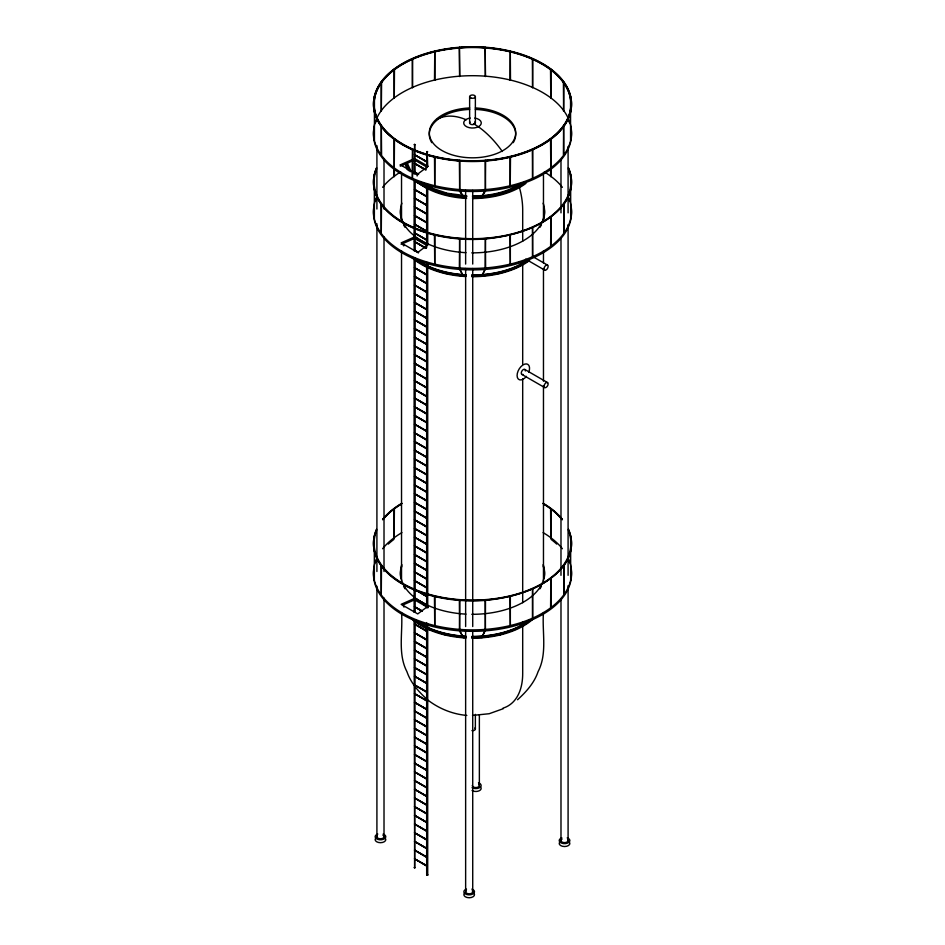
<?xml version="1.0" encoding="UTF-8"?>
<svg xmlns="http://www.w3.org/2000/svg" width="945" height="945" viewBox="0 0 945 945"><rect width="100%" height="100%" fill="white"/><g stroke="black" fill="none" stroke-linecap="round" stroke-linejoin="round"><path stroke-width="1.42" d="M414.111 174.057L414.642 144.231L415.174 174.057M415.15 144.62L414.123 144.62M426.656 168.021L427.187 151.472L427.719 166.544M427.707 151.861L426.679 151.861M415.174 619.755L414.642 868.006L414.111 619.755M426.679 875.023L427.719 874.94L426.679 875.023L426.656 622.578M427.707 875.023L427.719 624.054M432.007 190.087L432.444 188.315L422.722 182.704M381.095 82.109L381.319 111.25L381.591 82.144M393.994 69.304L394.254 98.374L394.478 69.268M412.244 58.826L412.469 87.861L412.681 58.755M374.433 140.321L374.444 96.544M381.095 154.685L381.319 125.579L381.579 154.756M374.326 174.825L374.374 218.626M393.994 138.655L394.254 167.726L394.478 138.62M434.972 51.361L434.901 51.42A98.434 56.83 0 0 1 570.083 111.345L570.118 111.274A98.434 56.83 0 0 1 412.575 149.015L412.41 178.239L412.587 149.003A98.434 56.83 0 0 1 434.83 51.432L434.511 51.361M434.499 80.254L434.771 51.16L434.972 80.337M381 204.096L381.284 233.226L381.496 204.132M394.372 176.609L394.396 169.285M434.499 156.539L434.712 185.669L434.995 156.575M459.376 160.378L459.66 189.52L459.872 160.426M434.452 234.951L434.735 264.092L434.948 234.998M510.005 80.254L510.288 51.16L510.489 80.337M459.376 190.772L464.054 197.647L459.872 190.807M485.128 160.378L485.411 189.52L485.624 160.426M532.366 58.826L532.59 87.861L532.815 58.755M485.151 190.843L480.946 197.647L485.612 190.843M510.005 156.539L510.229 185.669L510.501 156.575M550.522 69.233L550.805 98.374L551.018 69.268M459.364 267.778L459.636 238.683L459.837 267.86M463.097 276.082L459.719 269.053L463.345 276.058L445.107 273.294L429.231 267.896M485.624 238.884L485.494 238.955C514.269 235.966 544.958 227.473 563.988 204.167L563.787 233.226L563.988 204.061M532.33 149.18L532.59 178.239L532.815 149.133M563.409 82.109L563.622 111.25L563.905 82.144M485.139 267.778L485.423 238.683L485.624 267.86M481.962 276.058L485.222 269.077L481.655 276.058L499.893 273.294L516.076 267.896L529.294 260.265M550.522 138.584L550.805 167.726L551.018 138.62M570.556 96.544L570.567 140.321M510.052 234.951L510.335 264.092L510.335 235.116M374.326 536.276L374.35 580.1M393.888 509.001L394.112 538.142L394.396 509.036M551.089 176.609L551.112 169.285M563.409 154.685L563.622 125.579L563.881 154.756M532.389 227.591L532.59 256.65L532.72 227.662M381 565.535L381.284 594.677L381.496 565.571M550.628 245.924L550.888 216.866L551.089 245.924M570.674 174.872L570.674 218.685M434.452 596.401L434.735 625.531L434.948 596.437M459.364 600.252L459.577 629.382L459.861 600.288M463.097 637.521L459.719 630.492M459.388 630.693L463.416 637.332M463.416 637.438L445.107 634.733L428.924 629.346L416.91 622.401M485.139 600.252L485.364 629.382L485.494 600.406C514.269 597.405 544.958 588.912 563.988 565.606L563.787 594.677L563.988 565.5M485.635 600.288L485.541 600.382A99.012 57.172 0 0 1 376.559 529.602M481.584 637.332L485.175 630.539M481.903 637.521L485.151 630.693M510.052 596.401L510.335 625.531L510.335 596.555M550.604 509.001L550.829 538.142L551.112 509.036M500.047 634.627L481.844 637.532L471.779 637.532M532.425 589.066L532.59 618.089L532.72 589.101M515.769 629.11L528.09 622.401M570.65 536.24L570.674 580.171M550.604 607.399L550.829 578.305L551.089 607.481M414.123 867.616L415.174 867.699M531.373 619.636L528.999 621.491M517.553 699.749C526.211 691.834 534.256 683.011 538.071 671.671C547.557 653.444 541.934 632.087 543.469 612.537M417.135 175.971L417.135 174.518L428.038 166.32L414.548 158.536L400.349 164.832L400.349 166.273M417.749 252.457L428.038 244.72L414.548 236.935L401.152 242.877L418.281 252.776M427.057 162.233L414.512 154.696L427.317 161.796M424.553 169.474L414.512 163.39L426.053 169.757M418.281 174.541L414.512 172.084L418.529 174.104M427.317 188.161L414.772 180.92M427.057 196.997L414.512 189.461L427.317 196.56M427.057 205.691L414.512 198.155L427.317 205.254M427.057 214.385L414.512 206.849L427.317 213.948M427.057 223.079L414.512 215.543L427.317 222.642M427.057 231.773L414.512 224.237L427.317 231.336M427.057 240.455L414.512 232.931L427.317 240.03M424.553 247.708L414.512 241.625L426.053 247.992M472.5 195.839C489.817 196.147 507.666 192.284 522.278 182.704M514.222 189.378L519.124 186.543M521.581 185.125L524.038 183.708M414.772 250.165L418.529 252.339M427.057 266.537L414.512 259.001L427.317 266.1M427.057 275.231L414.512 267.695L427.317 274.794M427.057 283.925L414.512 276.389L427.317 283.488M427.057 292.619L414.512 285.083L427.317 292.182M427.057 301.313L414.512 293.777L427.317 300.876M427.057 309.995L414.512 302.471L427.317 309.57M427.057 318.689L414.512 311.165L427.317 318.264M427.057 327.383L414.512 319.847L427.317 326.946M427.057 336.077L414.512 328.541L427.317 335.64M427.057 344.771L414.512 337.235L427.317 344.334M427.057 353.465L414.512 345.929L427.317 353.028M427.057 362.159L414.512 354.623L427.317 361.722M427.057 370.853L414.512 363.317L427.317 370.416M427.057 379.536L414.512 372.011L427.317 379.11M427.057 388.23L414.512 380.705L427.317 387.804M427.057 396.924L414.512 389.387L427.317 396.487M427.057 405.618L414.512 398.081L427.317 405.181M427.057 414.312L414.512 406.775L427.317 413.875M427.057 423.006L414.512 415.469L427.317 422.569M427.057 431.7L414.512 424.163L427.317 431.263M427.057 440.394L414.512 432.857L427.317 439.957M427.057 449.088L414.512 441.551L427.317 448.651M427.057 457.77L414.512 450.245L427.317 457.345M427.057 466.464L414.512 458.939L427.317 466.027M427.057 475.158L414.512 467.621L427.317 474.721M427.057 483.852L414.512 476.315L427.317 483.415M427.057 492.546L414.512 485.009L427.317 492.109M427.057 501.24L414.512 493.703L427.317 500.803M427.057 509.934L414.512 502.397L427.317 509.497M427.057 518.628L414.512 511.091L427.317 518.191M427.057 527.31L414.512 519.785L427.317 526.885M427.057 536.004L414.512 528.479L427.317 535.567M427.057 544.698L414.512 537.162L427.317 544.261M427.057 553.392L414.512 545.856L427.317 552.955M427.057 562.086L414.512 554.55L427.317 561.649M427.057 570.78L414.512 563.244L427.317 570.343M427.057 579.474L414.512 571.938L427.317 579.037M427.057 588.168L414.512 580.632L427.317 587.731M427.057 596.85L414.512 589.326L427.317 596.425M427.057 605.544L414.512 598.02L427.317 605.119M422.049 611.344L414.512 606.702L422.297 610.907M427.057 631.626L414.512 624.09L427.317 631.189M427.057 640.32L414.512 632.784L427.317 639.883M427.057 649.014L414.512 641.478L427.317 648.577M427.057 657.708L414.512 650.172L427.317 657.271M427.057 666.39L414.512 658.866L427.317 665.965M427.057 675.084L414.512 667.56L427.317 674.659M427.057 683.778L414.512 676.242L427.317 683.341M427.057 692.472L414.512 684.936L427.317 692.035M427.057 701.166L414.512 693.63L427.317 700.729M427.057 709.86L414.512 702.324L427.317 709.423M427.057 718.554L414.512 711.018L427.317 718.117M427.057 727.248L414.512 719.712L427.317 726.811M427.057 735.931L414.512 728.406L427.317 735.505M427.057 744.625L414.512 737.1L427.317 744.199M427.057 753.319L414.512 745.782L427.317 752.881M427.057 762.013L414.512 754.476L427.317 761.575M427.057 770.707L414.512 763.17L427.317 770.269M427.057 779.401L414.512 771.864L427.317 778.963M427.057 788.095L414.512 780.558L427.317 787.657M427.057 796.789L414.512 789.252L427.317 796.351M427.057 805.471L414.512 797.946L427.317 805.045M427.057 814.165L414.512 806.64L427.317 813.739M427.057 822.859L414.512 815.322L427.317 822.422M427.057 831.553L414.512 824.016L427.317 831.116M427.057 840.247L414.512 832.71L427.317 839.81M427.057 848.941L414.512 841.404L427.317 848.504M427.057 857.635L414.512 850.098L427.317 857.198M427.057 866.329L414.512 858.792L427.317 865.892M401.649 165.706L414.548 159.988L426.809 167.064M401.152 244.318L414.548 238.388L426.809 245.464M402.487 605.178L414.548 599.827L426.809 606.903M503.319 708.667L489.179 713.723L472.5 715.424M499.326 194.646L511.623 190.547M499.893 634.733L516.124 629.134M482.576 197.481L485.376 197.056M488.175 196.619L490.963 196.182M495.156 195.532L497.956 195.107M466.771 195.839L447.316 193.276L432.444 188.315M463.156 276.082L466.027 276.082M471.779 276.082L481.844 276.082M463.156 637.532L466.027 637.532M447.044 195.107L449.844 195.532M454.037 196.182L456.825 196.619M459.624 197.056L462.424 197.481M466.806 715.424C452.49 714.172 438.763 708.573 427.447 699.749M433.377 190.547L445.674 194.646M485.163 238.884L485.541 238.943A99.012 57.172 0 0 1 376.559 168.163M466.275 119.838L465.944 119.672A70.969 40.978 60 0 0 437.015 119.436M414.512 154.696L427.317 162.079M414.512 163.39L425.805 169.911M414.512 172.084L418.529 174.4M400.349 164.832L417.135 174.518M414.772 180.625L427.317 187.866M414.512 181.062L427.057 188.303M533.653 257.111L547.58 265.143A2.87 1.654 -60 0 1 546.564 269.62A2.87 1.654 -60 0 1 544.155 268.061A2.87 1.654 -60 0 1 547.58 265.143M414.512 189.461L427.317 196.855M525.692 259.143L544.674 270.105M414.512 198.155L427.317 205.549M414.512 206.849L427.317 214.243M414.512 215.543L427.317 222.925M414.512 224.237L427.317 231.619M414.512 232.931L427.317 240.313M414.512 241.625L426.053 248.287M414.512 250.307L418.529 252.634M414.512 259.001L427.317 266.395M415.705 260.265L426.514 266.514M414.512 267.695L427.317 275.089M414.512 276.389L427.317 283.784M414.512 285.083L427.317 292.466M414.512 293.777L427.317 301.16M414.512 302.471L427.317 309.854M524.794 369.46L547.58 382.607A2.87 1.654 -60 0 1 546.564 387.084A2.87 1.654 -60 0 1 544.155 385.525A2.87 1.654 -60 0 1 547.58 382.607M414.512 311.165L427.317 318.548M521.888 374.421L544.674 387.568M414.512 319.847L427.317 327.242M414.512 328.541L427.317 335.936M414.512 337.235L427.317 344.63M414.512 345.929L427.317 353.324M414.512 354.623L427.317 362.006M414.512 363.317L427.317 370.7M414.512 372.011L427.317 379.394M414.512 380.705L427.317 388.088M414.512 389.387L427.317 396.782M414.512 398.081L427.317 405.476M414.512 406.775L427.317 414.17M414.512 415.469L427.317 422.864M414.512 424.163L427.317 431.546M414.512 432.857L427.317 440.24M414.512 441.551L427.317 448.934M414.512 450.245L427.317 457.628M414.512 458.939L427.317 466.322M414.512 467.621L427.317 475.016M414.512 476.315L427.317 483.71M414.512 485.009L427.317 492.404M414.512 493.703L427.317 501.098M414.512 502.397L427.317 509.78M414.512 511.091L427.317 518.474M414.512 519.785L427.317 527.168M414.512 528.479L427.317 535.862M414.512 537.162L427.317 544.556M414.512 545.856L427.317 553.25M414.512 554.55L427.317 561.944M414.512 563.244L427.317 570.638M414.512 571.938L427.317 579.32M414.512 580.632L427.317 588.014M414.512 589.326L427.317 596.708M414.512 598.02L427.317 605.402M414.512 606.702L422.297 611.202M414.512 624.09L427.317 631.484M414.512 632.784L427.317 640.178M414.512 641.478L427.317 648.861M414.512 650.172L427.317 657.555M414.512 658.866L427.317 666.249M414.512 667.56L427.317 674.943M414.512 676.242L427.317 683.637M414.512 684.936L427.317 692.331M414.512 693.63L427.317 701.025M414.512 702.324L427.317 709.719M414.512 711.018L427.317 718.401M414.512 719.712L427.317 727.095M414.512 728.406L427.317 735.789M414.512 737.1L427.317 744.483M414.512 745.782L427.317 753.177M414.512 754.476L427.317 761.871M414.512 763.17L427.317 770.565M414.512 771.864L427.317 779.259M414.512 780.558L427.317 787.941M414.512 789.252L427.317 796.635M414.512 797.946L427.317 805.329M414.512 806.64L427.317 814.023M414.512 815.322L427.317 822.717M414.512 824.016L427.317 831.411M414.512 832.71L427.317 840.105M414.512 841.404L427.317 848.799M414.512 850.098L427.317 857.481M414.512 858.792L427.317 866.175M473.539 123.63L479.056 127.232A70.969 40.978 60 0 1 502.303 151.483M412.587 257.158L414.666 259.237M426.514 698.816C418.127 691.232 410.638 682.55 406.929 671.671C397.443 653.444 403.066 632.087 401.53 612.537M407.26 163.131L411.158 171.517M512.556 188.315L512.993 190.087M568.087 146.546L568.087 212.849M568.087 224.638L568.087 575.328M568.087 585.64L568.087 840.554M560.987 159.811L560.987 212.849M560.987 237.904L560.987 575.328M560.987 598.906L560.987 840.554M550.604 169.285L550.604 176.573M543.469 175.51L543.469 220.256M543.469 250.815L543.469 263.076M543.469 268.522L543.469 381.189M543.469 385.619L543.469 580.513M522.691 241.211L522.691 209.885A70.969 40.978 60 0 0 519.278 186.909M522.691 261.281L522.691 364.38M522.691 378.744L522.691 602.745M522.691 621.904L522.691 673.478A70.969 40.978 60 0 1 503.047 708.124M479.363 714.774L479.363 785.508M475.37 96.626L475.37 122.944M475.37 714.361L475.37 728.985M472.724 190.394L472.724 264.068M472.724 268.498L472.724 626.547M472.724 630.976L472.724 891.785M469.63 96.603L469.63 122.909M465.637 190.394L465.637 264.068M465.637 268.498L465.637 626.547M465.637 630.976L465.637 891.785M428.038 607.611L428.038 606.17L417.749 613.907L401.152 604.316L414.548 598.386L414.548 599.827M427.719 184.251L427.719 244.755M427.719 262.474L427.719 607.812M426.656 184.251L426.656 247.708M426.656 262.474L426.656 607.812M415.174 181.44L415.174 250.803M415.174 258.174L415.174 612.384M414.548 158.536L414.548 159.988M414.548 236.935L414.548 238.388M414.111 179.963L414.111 250.803M414.111 258.174L414.111 612.384M401.53 175.51L401.53 220.256M401.53 250.815L401.53 580.513M393.888 169.285L393.888 176.573M384.013 158.925L384.013 209.022M384.013 237.018L384.013 571.501M384.013 598.02L384.013 836.727M376.913 145.66L376.913 209.022M376.913 223.752L376.913 571.501M376.913 586.231L376.913 836.727M474.827 728.016A2.87 1.654 0 0 1 474.922 729.894A2.87 1.654 0 0 1 471.921 730.627M570.674 126.854A99.012 57.172 0 0 1 472.5 191.481A99.012 57.172 0 0 1 374.326 126.854M375.496 122.838A99.012 57.172 0 0 1 376.559 120.18M568.441 120.18A99.012 57.172 0 0 1 569.504 122.838M475.335 107.978A43.21 24.948 0 0 1 509.438 145.813A43.21 24.948 0 0 1 435.562 145.813A43.21 24.948 0 0 1 469.665 107.978M475.335 109.419A43.21 24.948 0 0 1 513.23 142.648M431.77 142.648A43.21 24.948 0 0 1 469.665 109.419M525.999 183.33A67.438 38.934 0 0 1 472.5 198.556M466.606 198.415A67.438 38.934 0 0 1 419.001 183.33M407.366 169.698A67.438 38.934 0 0 1 405.641 164.713M525.999 181.877A67.438 38.934 0 0 1 472.5 197.115M466.606 196.962A67.438 38.934 0 0 1 419.001 181.877M408.653 170.702A67.438 38.934 0 0 1 405.641 163.261M524.203 182.338A66.516 38.402 0 0 1 472.5 196.584M466.688 196.43A66.516 38.402 0 0 1 420.797 182.338M410.26 171.718A66.516 38.402 0 0 1 406.551 163.19M382.973 835.274A3.544 2.044 0 0 1 383.186 838.038A3.544 2.044 0 0 1 378.425 838.404A3.544 2.044 0 0 1 377.386 835.699M385.076 838.085A5.327 3.071 0 0 1 380.469 842.692A5.327 3.071 0 0 1 375.85 838.085M383.127 834.069A5.327 3.071 0 0 1 384.544 838.699A5.327 3.071 0 0 1 376.382 838.699A5.327 3.071 0 0 1 377.799 834.069M478.891 784.48A3.544 2.044 0 0 1 476.741 787.48A3.544 2.044 0 0 1 472.276 785.508M480.426 786.866A5.327 3.071 0 0 1 479.056 790.847A5.327 3.071 0 0 1 472.051 790.575M478.477 782.85A5.327 3.071 0 0 1 480.036 787.374A5.327 3.071 0 0 1 472.051 787.681M472.252 890.757A3.544 2.044 0 0 1 469.181 893.828A3.544 2.044 0 0 1 466.109 890.757M473.788 893.143A5.327 3.071 0 0 1 469.181 897.75A5.327 3.071 0 0 1 464.574 893.143M471.838 889.115A5.327 3.071 0 0 1 473.256 893.757A5.327 3.071 0 0 1 465.105 893.757A5.327 3.071 0 0 1 466.523 889.115M529.649 260.43A72.033 41.592 0 0 1 471.768 276.696M465.956 276.531A72.033 41.592 0 0 1 412.091 257.772M527.511 260.513A72.033 41.592 0 0 1 471.768 275.255M465.956 275.078A72.033 41.592 0 0 1 417.489 260.513M403.562 245.735A72.033 41.592 0 0 1 402.346 243.101M528.255 259.591A71.584 41.332 0 0 1 471.779 274.983M466.003 274.818A71.584 41.332 0 0 1 416.745 259.591M403.999 245.665A71.584 41.332 0 0 1 402.783 243.042M543.918 218.141A72.033 41.592 0 0 1 542.654 222.146M541.438 224.792A72.033 41.592 0 0 1 539.914 227.379M418.611 240.313A72.033 41.592 0 0 1 416.402 238.801M405.086 227.379A72.033 41.592 0 0 1 403.562 224.792M402.346 222.146A72.033 41.592 0 0 1 401.082 218.141M400.81 216.807A72.033 41.592 0 0 1 401.082 207.286M543.918 207.286A72.033 41.592 0 0 1 544.19 216.807M543.162 203.163A72.033 41.592 0 0 1 471.768 252.858M465.956 252.681A72.033 41.592 0 0 1 401.838 203.163M570.674 205.254A99.012 57.172 0 0 1 472.5 269.88A99.012 57.172 0 0 1 374.326 205.254M375.496 201.238A99.012 57.172 0 0 1 376.559 198.58M568.441 198.58A99.012 57.172 0 0 1 569.504 201.238M568.441 197.127A99.012 57.172 0 0 1 472.5 268.427A99.012 57.172 0 0 1 376.559 197.127M382.607 187.299A99.012 57.172 0 0 1 400.668 171.919M544.332 171.919A99.012 57.172 0 0 1 562.393 187.299M568.441 168.163A99.012 57.172 0 0 1 563.988 204.167M568.441 167.726A99.012 57.172 0 0 1 472.5 239.026A99.012 57.172 0 0 1 376.559 167.726M568.429 169.131A98.434 56.83 0 0 1 472.5 238.683A98.434 56.83 0 0 1 376.571 169.131M533.913 618.29A72.033 41.592 0 0 1 471.768 638.147M465.956 637.97A72.033 41.592 0 0 1 411.087 618.29M529.649 620.428A72.033 41.592 0 0 1 471.768 636.694M465.956 636.528A72.033 41.592 0 0 1 415.351 620.428M529.294 620.263A71.584 41.332 0 0 1 471.779 636.434M466.003 636.268A71.584 41.332 0 0 1 415.705 620.263M403.999 607.103A71.584 41.332 0 0 1 402.783 604.481M541.438 586.243A72.033 41.592 0 0 1 539.914 588.818M425.994 605.922A72.033 41.592 0 0 1 423.419 604.599M405.086 588.818A72.033 41.592 0 0 1 403.562 586.243M400.81 578.245A72.033 41.592 0 0 1 401.838 566.055M543.162 566.055A72.033 41.592 0 0 1 544.19 578.245M543.162 564.602A72.033 41.592 0 0 1 471.768 614.297M465.956 614.132A72.033 41.592 0 0 1 401.838 564.602M570.674 566.693A99.012 57.172 0 0 1 472.5 631.319A99.012 57.172 0 0 1 374.326 566.693M375.496 562.688A99.012 57.172 0 0 1 376.559 560.019M388.289 544.084A99.012 57.172 0 0 1 393.947 539.359M551.053 539.359A99.012 57.172 0 0 1 556.711 544.084M568.441 560.019A99.012 57.172 0 0 1 569.504 562.688M568.441 558.578A99.012 57.172 0 0 1 472.5 629.878A99.012 57.172 0 0 1 376.559 558.578M382.607 548.738A99.012 57.172 0 0 1 401.873 532.637M543.127 532.637A99.012 57.172 0 0 1 562.393 548.738M568.441 529.602A99.012 57.172 0 0 1 563.988 565.606M382.607 519.762A99.012 57.172 0 0 1 401.873 503.661M543.127 503.673A99.012 57.172 0 0 1 562.393 519.762M568.441 529.165A99.012 57.172 0 0 1 472.5 600.465A99.012 57.172 0 0 1 376.559 529.165M382.607 519.325A99.012 57.172 0 0 1 401.873 503.236M543.127 503.236A99.012 57.172 0 0 1 562.393 519.325M568.429 530.57A98.434 56.83 0 0 1 472.5 600.122A98.434 56.83 0 0 1 376.571 530.57M383.15 519.466A98.434 56.83 0 0 1 401.093 504.193M543.907 504.193A98.434 56.83 0 0 1 561.862 519.466M567.614 839.538A3.544 2.044 0 0 1 566.575 842.231A3.544 2.044 0 0 1 561.814 841.877A3.544 2.044 0 0 1 562.027 839.113M569.15 841.924A5.327 3.071 0 0 1 564.531 846.531A5.327 3.071 0 0 1 559.924 841.924M567.201 837.896A5.327 3.071 0 0 1 568.618 842.538A5.327 3.071 0 0 1 560.456 842.538A5.327 3.071 0 0 1 561.873 837.896M528.704 372.401A8.8 5.079 -60 0 0 528.704 365.219L527.712 364.309A8.8 5.079 -60 0 0 519.313 368.727A8.8 5.079 -60 0 0 518.214 378.98A8.8 5.079 -60 0 0 526.424 376.346M522.998 374.421A2.87 1.654 -60 0 1 521.297 372.767A2.87 1.654 -60 0 1 523.554 369.46A2.87 1.654 -60 0 1 525.337 370.983M524.924 260.466A8.8 5.079 -60 0 1 518.911 262.072M474.78 118.054A8.8 5.079 0 0 1 481.159 123.842A8.8 5.079 0 0 1 471.732 128.012A8.8 5.079 0 0 1 463.7 122.956L464.007 121.645A8.8 5.079 0 0 1 470.22 118.054M474.827 121.976A2.87 1.654 0 0 1 474.461 124.161A2.87 1.654 0 0 1 470.657 124.232A2.87 1.654 0 0 1 470.078 122.059M459.388 47.404L459.66 76.569L459.424 47.368M485.151 47.404L485.411 76.569L485.222 47.333M412.575 149.452A98.434 56.83 0 0 0 570.083 111.782A98.434 56.83 0 0 0 434.83 51.857A98.434 56.83 0 0 0 412.575 149.452M412.221 149.286A99.012 57.172 0 0 0 570.674 111.392A99.012 57.172 0 0 0 434.606 51.113A99.012 57.172 0 0 0 412.221 149.286M412.221 149.712A99.012 57.172 0 0 0 570.674 111.829A99.012 57.172 0 0 0 434.606 51.55A99.012 57.172 0 0 0 412.221 149.712M412.221 178.215A99.012 57.172 0 0 0 570.674 140.332A99.012 57.172 0 0 0 434.606 80.053A99.012 57.172 0 0 0 412.221 178.215M470.893 98.02A2.87 1.654 0 0 0 475.37 96.756A2.87 1.654 0 0 0 471.236 95.161A2.87 1.654 0 0 0 470.893 98.02"/></g></svg>
